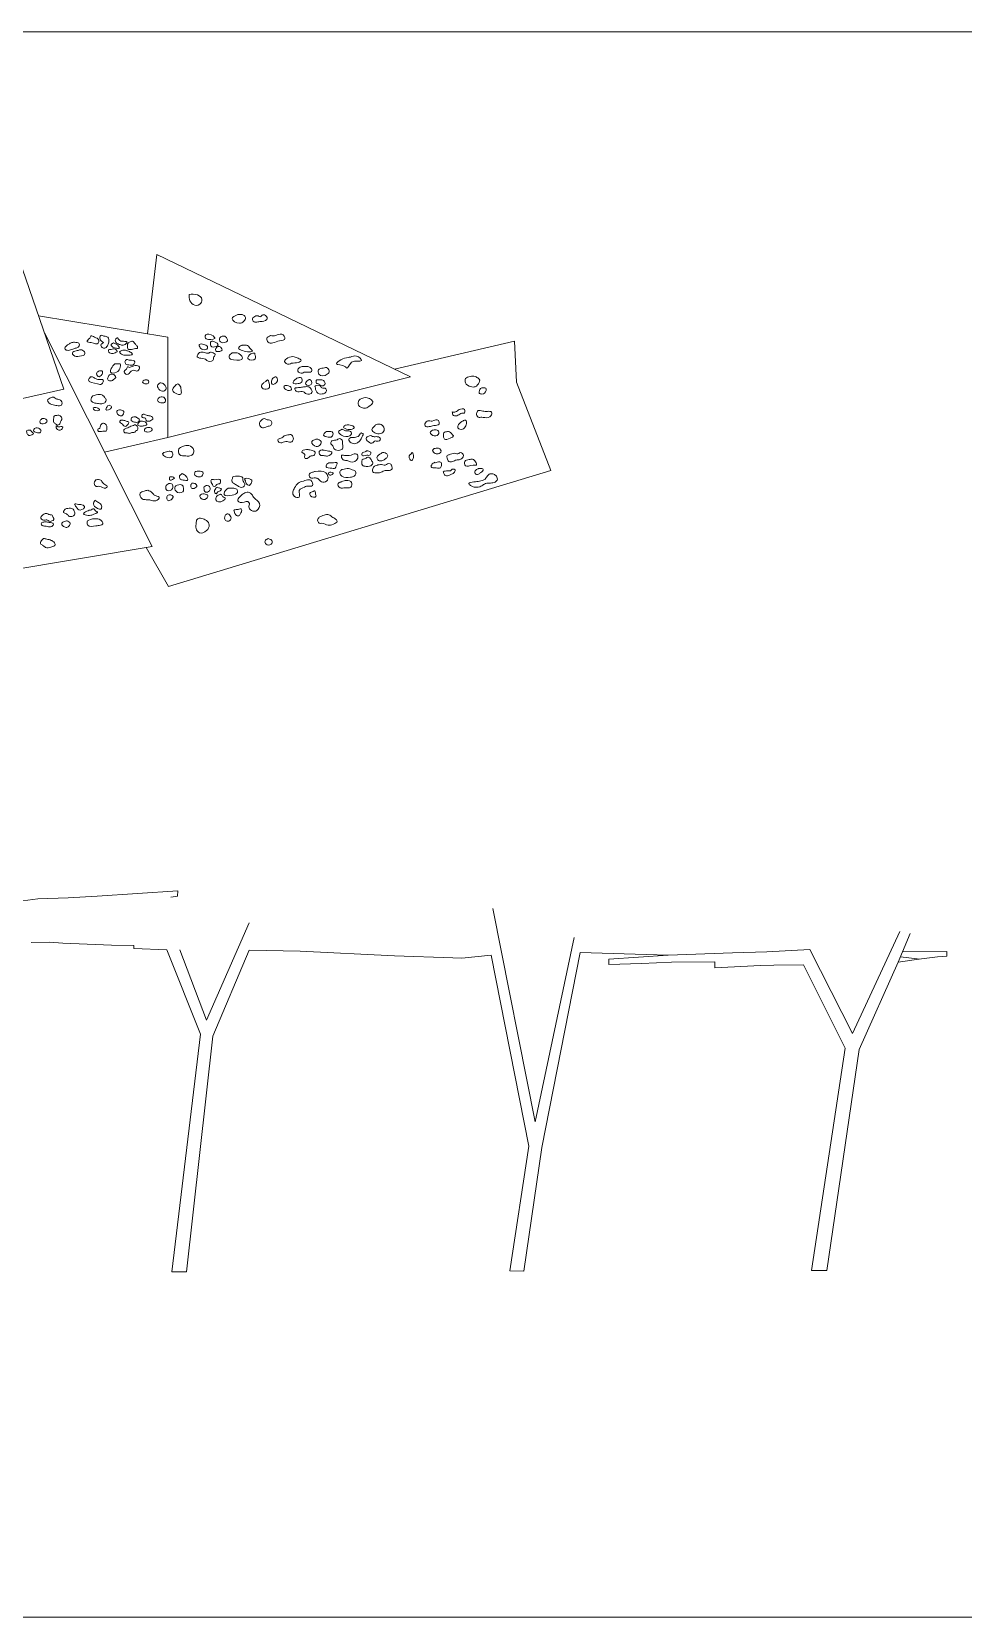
# Model space of a CAD drawing. Header units: metres. Extents: x -438 to -108, y 54494 to 54569.
# Drawn here: x -305.65 to -296.9, y 54504.91 to 54519.81 of the extents above; entities that cross this region are included whole.
import ezdxf

# ---------------------------------------------------------------- set-up
doc = ezdxf.new("R2010")
doc.units = ezdxf.units.M
doc.header["$MEASUREMENT"] = 0
doc.layers.add('text2', color=240, linetype='Continuous', lineweight=9)
picture_1 = doc.add_image_def('image3.jpeg', size_in_pixel=(1536, 1024))

msp = doc.modelspace()

# ---------------------------------------------------------------- linework, layer by layer
at = {"layer": 'text2'}
for points in [[(-307.33852, 54517.21896), (-307.27154, 54517.4435), (-305.80358, 54517.77206), (-305.34976, 54516.45089), (-306.51872, 54516.18776)], [(-304.37156, 54515.99859), (-302.09159, 54516.56924), (-304.47612, 54517.71922), (-304.56242, 54516.97184)], [(-305.58732, 54517.14248), (-304.37156, 54516.94006), (-304.37156, 54515.99859), (-304.96707, 54515.85891)], [(-305.53243, 54516.98267), (-304.52082, 54514.97192), (-305.90434, 54514.74158), (-305.94616, 54514.80817)], [(-304.57553, 54514.96281), (-304.36686, 54514.59642), (-300.77338, 54515.68796), (-301.09557, 54516.51806), (-301.11477, 54516.90248), (-302.24133, 54516.64145)], [(-308.47709, 54511.44622), (-308.03375, 54511.49631), (-307.50996, 54511.53189), (-307.1133, 54511.56912), (-306.78967, 54511.58933), (-306.56679, 54511.59914), (-306.56699, 54511.63713), (-306.2284, 54511.63874), (-305.7362, 54511.64356), (-305.59493, 54511.66172), (-305.30781, 54511.67016), (-305.03638, 54511.68824), (-304.27803, 54511.73767), (-304.28069, 54511.6874), (-304.34498, 54511.67895)], [(-301.31678, 54511.57206), (-300.91909, 54509.56564), (-300.55341, 54511.29889)], [(-304.26024, 54511.18215), (-304.00872, 54510.52238), (-303.60846, 54511.43516)], [(-298.33837, 54511.18509), (-297.93581, 54510.39473), (-297.49172, 54511.35578)], [(-305.65757, 54511.25287), (-305.48508, 54511.25469), (-305.3607, 54511.24471), (-304.90285, 54511.22659), (-304.69223, 54511.22478), (-304.69249, 54511.19486), (-304.3805, 54511.18219), (-304.06384, 54510.3897), (-304.33441, 54508.15721), (-304.19815, 54508.15721), (-303.94836, 54510.37227), (-303.60938, 54511.18085), (-303.12993, 54511.17045), (-302.24212, 54511.12593), (-301.69453, 54511.10825), (-301.60945, 54511.10576), (-301.3342, 54511.13378), (-300.97785, 54509.33642), (-301.15768, 54508.16444), (-301.02588, 54508.16284), (-300.85768, 54509.32364), (-300.49573, 54511.15845), (-299.66872, 54511.1338), (-299.06326, 54511.15404), (-298.74224, 54511.16267), (-298.33837, 54511.18509)], [(-297.46558, 54511.16534), (-297.3961, 54511.33484)], [(-299.66872, 54511.1338), (-300.2275, 54511.09431), (-300.22828, 54511.04611), (-299.92122, 54511.05276), (-299.63957, 54511.06732), (-299.23004, 54511.06943), (-299.22975, 54511.01465), (-298.80045, 54511.03548), (-298.67543, 54511.03754), (-298.39586, 54511.04031), (-298.00561, 54510.25824), (-298.32067, 54508.16759), (-298.17724, 54508.16759), (-297.87522, 54510.2447), (-297.5071, 54511.06576), (-297.31196, 54511.09414), (-297.13794, 54511.11669), (-297.05056, 54511.12179), (-297.0494, 54511.16747), (-297.46558, 54511.16534)], [(-297.46558, 54511.16534), (-297.5071, 54511.06576)], [(-297.48634, 54511.11555), (-297.30338, 54511.09525)]]:
    msp.add_lwpolyline(points, dxfattribs=at)
for points in [[(-304.17167, 54517.34277), (-304.09389, 54517.33747), (-304.05147, 54517.29566), (-304.07268, 54517.25091), (-304.13514, 54517.24679), (-304.16932, 54517.29861), (-304.17167, 54517.34277)], [(-303.71412, 54517.15332), (-303.76877, 54517.11377), (-303.69998, 54517.07139), (-303.65946, 54517.09022), (-303.64249, 54517.12695), (-303.66134, 54517.14767), (-303.71412, 54517.15332)], [(-303.56333, 54517.12978), (-303.5247, 54517.14108), (-303.50396, 54517.13166), (-303.49171, 54517.14296), (-303.46533, 54517.14955), (-303.438, 54517.11659), (-303.487, 54517.08928), (-303.52564, 54517.08457), (-303.56239, 54517.08552), (-303.57747, 54517.11188), (-303.56333, 54517.12978)], [(-305.29724, 54516.8792), (-305.32325, 54516.86249), (-305.33904, 54516.82908), (-305.31025, 54516.81702), (-305.26474, 54516.82908), (-305.23501, 54516.83836), (-305.21087, 54516.85136), (-305.20808, 54516.88384), (-305.22573, 54516.88941), (-305.2508, 54516.89405), (-305.28238, 54516.88663), (-305.29724, 54516.8792)], [(-305.10684, 54516.93211), (-305.13192, 54516.89962), (-305.09384, 54516.88941), (-305.02696, 54516.88477), (-305.02232, 54516.91354), (-305.06319, 54516.94232), (-305.09291, 54516.95345), (-305.10684, 54516.93211)], [(-304.97309, 54516.95067), (-304.9378, 54516.94046), (-304.92851, 54516.89312), (-304.93966, 54516.85971), (-304.96566, 54516.83651), (-304.98981, 54516.843), (-304.9991, 54516.87363), (-304.97867, 54516.8922), (-304.99724, 54516.90426), (-305.00932, 54516.92097), (-305.00281, 54516.95717), (-304.97309, 54516.95067)], [(-304.883, 54516.88755), (-304.90529, 54516.86714), (-304.88857, 54516.84764), (-304.85421, 54516.83651), (-304.82727, 54516.83929), (-304.83563, 54516.85693), (-304.85885, 54516.87549), (-304.883, 54516.88755)], [(-304.83871, 54516.92491), (-304.82356, 54516.90919), (-304.77577, 54516.90162), (-304.75595, 54516.89463), (-304.78334, 54516.86784), (-304.81481, 54516.86842), (-304.8457, 54516.88065), (-304.86027, 54516.89288), (-304.8661, 54516.91385), (-304.85444, 54516.93248), (-304.84512, 54516.9354), (-304.83871, 54516.92491)], [(-304.71807, 54516.89929), (-304.74605, 54516.88589), (-304.75246, 54516.85852), (-304.74896, 54516.83115), (-304.70001, 54516.82882), (-304.67786, 54516.83348), (-304.65863, 54516.83523), (-304.65863, 54516.85328), (-304.67786, 54516.87483), (-304.69185, 54516.89521), (-304.70583, 54516.90395), (-304.71807, 54516.89929)], [(-304.03773, 54516.87266), (-304.00072, 54516.85275), (-303.99977, 54516.83758), (-304.04437, 54516.8243), (-304.07284, 54516.84896), (-304.07759, 54516.87077), (-304.05861, 54516.87835), (-304.03773, 54516.87266)], [(-303.94406, 54516.95085), (-304.01662, 54516.96215), (-304.02228, 54516.94143), (-303.99023, 54516.91883), (-303.92992, 54516.93578), (-303.94406, 54516.95085), (-303.945, 54516.95462)], [(-303.93463, 54516.89811), (-303.89977, 54516.86892), (-303.91861, 54516.85385), (-303.96856, 54516.85856), (-303.96385, 54516.9), (-303.93463, 54516.89811)], [(-303.82249, 54516.93767), (-303.81212, 54516.90753), (-303.87715, 54516.89623), (-303.8828, 54516.93484), (-303.83757, 54516.94897), (-303.82249, 54516.93767)], [(-303.66794, 54516.86515), (-303.62365, 54516.86139), (-303.59066, 54516.82654), (-303.57747, 54516.81242), (-303.60668, 54516.803), (-303.66982, 54516.8143), (-303.70846, 54516.8369), (-303.67736, 54516.86327), (-303.66794, 54516.86515)], [(-303.40596, 54516.95556), (-303.44177, 54516.92731), (-303.42952, 54516.89341), (-303.32303, 54516.90659), (-303.2712, 54516.92731), (-303.30135, 54516.96874), (-303.35789, 54516.9565), (-303.40596, 54516.95556)], [(-305.20251, 54516.82073), (-305.1895, 54516.82258), (-305.15607, 54516.80216), (-305.15142, 54516.78639), (-305.20251, 54516.76133), (-305.25916, 54516.77061), (-305.26938, 54516.79381), (-305.23409, 54516.8133), (-305.21644, 54516.81609), (-305.20251, 54516.82073)], [(-304.90514, 54516.82591), (-304.86785, 54516.8294), (-304.85677, 54516.82242), (-304.84803, 54516.81019), (-304.87659, 54516.79097), (-304.91039, 54516.7898), (-304.92671, 54516.80087), (-304.92904, 54516.82125), (-304.90514, 54516.82591)], [(-304.75887, 54516.81252), (-304.72507, 54516.80145), (-304.70583, 54516.7799), (-304.73497, 54516.77233), (-304.75595, 54516.77175), (-304.79616, 54516.77641), (-304.8253, 54516.80262), (-304.80549, 54516.81543), (-304.78393, 54516.82009), (-304.75887, 54516.81252)], [(-304.76039, 54516.73174), (-304.72724, 54516.72492), (-304.6824, 54516.71031), (-304.69409, 54516.68401), (-304.73894, 54516.68011), (-304.76039, 54516.68401), (-304.77598, 54516.70836), (-304.76039, 54516.73174)], [(-304.02729, 54516.79585), (-304.07474, 54516.7968), (-304.09561, 54516.75697), (-304.04532, 54516.74085), (-304.0197, 54516.73327), (-303.99313, 54516.7143), (-303.94284, 54516.73422), (-303.94379, 54516.74844), (-303.92671, 54516.77404), (-303.95707, 54516.79775), (-303.97036, 54516.7987), (-303.98839, 54516.79206), (-304.00926, 54516.79206), (-304.02729, 54516.79585)], [(-303.8706, 54516.84131), (-303.86301, 54516.81995), (-303.8828, 54516.80677), (-303.9205, 54516.81336), (-303.9205, 54516.83596), (-303.87526, 54516.8482), (-303.8706, 54516.84131)], [(-303.71977, 54516.79358), (-303.6915, 54516.77663), (-303.67077, 54516.74556), (-303.75464, 54516.72672), (-303.79705, 54516.75215), (-303.77537, 54516.78887), (-303.73956, 54516.79452), (-303.71977, 54516.79358)], [(-303.5558, 54516.79076), (-303.59349, 54516.78417), (-303.61894, 54516.73896), (-303.55108, 54516.73802), (-303.55108, 54516.7691), (-303.5558, 54516.79076)], [(-303.14721, 54516.74435), (-303.11874, 54516.7216), (-303.14626, 54516.70263), (-303.20889, 54516.69505), (-303.23261, 54516.68746), (-303.27531, 54516.71117), (-303.244, 54516.74625), (-303.18422, 54516.75668), (-303.16429, 54516.75004), (-303.14721, 54516.74435)], [(-302.67749, 54516.75099), (-302.74771, 54516.72823), (-302.78851, 54516.69125), (-302.70311, 54516.6628), (-302.69172, 54516.65048), (-302.65282, 54516.69789), (-302.63764, 54516.71022), (-302.59209, 54516.71496), (-302.55318, 54516.7216), (-302.59873, 54516.76237), (-302.65567, 54516.75384), (-302.67749, 54516.75099)], [(-305.10062, 54516.56808), (-305.11816, 54516.53885), (-305.03432, 54516.50183), (-304.9924, 54516.50183), (-304.97876, 54516.53788), (-305.03042, 54516.54275), (-305.06065, 54516.55639), (-305.08892, 54516.56808), (-305.10062, 54516.56808)], [(-305.01385, 54516.62361), (-304.99143, 54516.62361), (-304.99045, 54516.59243), (-305.0275, 54516.571), (-305.04115, 54516.6051), (-305.01385, 54516.62361)], [(-304.93099, 54516.57295), (-304.93781, 54516.54372), (-304.91344, 54516.52911), (-304.8725, 54516.55054), (-304.86177, 54516.56321), (-304.89394, 54516.59341), (-304.91929, 54516.58756), (-304.93099, 54516.57295)], [(-304.86957, 54516.6918), (-304.90467, 54516.64601), (-304.91052, 54516.61192), (-304.85397, 54516.61192), (-304.82375, 54516.64601), (-304.8218, 54516.68888), (-304.84715, 54516.69083), (-304.86957, 54516.6918)], [(-304.76234, 54516.64017), (-304.78378, 54516.61192), (-304.75844, 54516.59146), (-304.71652, 54516.62068), (-304.69409, 54516.63043), (-304.6551, 54516.62361), (-304.6395, 54516.65965), (-304.68045, 54516.67329), (-304.71749, 54516.6616), (-304.73309, 54516.65673), (-304.74576, 54516.66257), (-304.76234, 54516.64017)], [(-303.38634, 54516.5547), (-303.35692, 54516.56703), (-303.34174, 54516.5291), (-303.39298, 54516.50065), (-303.39393, 54516.53764), (-303.38634, 54516.5547)], [(-303.05611, 54516.66375), (-303.02764, 54516.65048), (-303.021, 54516.61918), (-303.09027, 54516.61065), (-303.10735, 54516.60212), (-303.15005, 54516.62203), (-303.12823, 54516.65996), (-303.08932, 54516.66565), (-303.07794, 54516.6666), (-303.05611, 54516.66375)], [(-302.92421, 54516.64953), (-302.95553, 54516.63436), (-302.95173, 54516.59263), (-302.87392, 54516.59169), (-302.85684, 54516.62582), (-302.87961, 54516.65427), (-302.89954, 54516.65237), (-302.92421, 54516.64953)], [(-301.44557, 54516.51635), (-301.48249, 54516.47511), (-301.52593, 54516.4762), (-301.5748, 54516.51201), (-301.57371, 54516.55216), (-301.53136, 54516.57169), (-301.48358, 54516.57061), (-301.45209, 54516.55107), (-301.44123, 54516.53805), (-301.44557, 54516.51635)], [(-304.58538, 54516.54091), (-304.55514, 54516.53147), (-304.55325, 54516.51164), (-304.58727, 54516.50314), (-304.60995, 54516.51919), (-304.58538, 54516.54091)], [(-304.44552, 54516.51164), (-304.41528, 54516.50408), (-304.39449, 54516.48047), (-304.39071, 54516.44931), (-304.42378, 54516.43231), (-304.46442, 54516.46442), (-304.46914, 54516.48425), (-304.44552, 54516.51164)], [(-304.30904, 54516.47857), (-304.32849, 54516.44736), (-304.30138, 54516.41497), (-304.25012, 54516.40673), (-304.24717, 54516.44618), (-304.26249, 54516.48976), (-304.27781, 54516.50095), (-304.30904, 54516.47857)], [(-303.45086, 54516.52531), (-303.47459, 54516.50919), (-303.49167, 54516.4741), (-303.47553, 54516.45608), (-303.42334, 54516.46083), (-303.41955, 54516.50729), (-303.43663, 54516.53953), (-303.45086, 54516.52531)], [(-303.25918, 54516.48738), (-303.22217, 54516.476), (-303.20889, 54516.44945), (-303.26203, 54516.4485), (-303.27911, 54516.48169), (-303.25918, 54516.48738)], [(-303.13677, 54516.56229), (-303.16619, 54516.54996), (-303.19465, 54516.51014), (-303.14816, 54516.50445), (-303.114, 54516.52151), (-303.11684, 54516.55755), (-303.13677, 54516.56229)], [(-303.15517, 54516.46589), (-303.11611, 54516.46976), (-303.07744, 54516.47517), (-303.03761, 54516.46821), (-303.03026, 54516.46048), (-303.01788, 54516.41952), (-303.06932, 54516.40715), (-303.09716, 54516.42841), (-303.15131, 54516.42841), (-303.17644, 54516.44657), (-303.17954, 54516.45932), (-303.15517, 54516.46589)], [(-303.04472, 54516.54332), (-303.06275, 54516.531), (-303.07604, 54516.49781), (-303.0248, 54516.49496), (-303.02195, 54516.52341), (-303.03334, 54516.53953), (-303.04472, 54516.54332)], [(-302.97355, 54516.48738), (-302.94025, 54516.48277), (-302.93085, 54516.46936), (-302.91472, 54516.46177), (-302.8929, 54516.46083), (-302.88246, 54516.43522), (-302.92231, 54516.40678), (-302.97261, 54516.42384), (-302.98304, 54516.4485), (-302.98589, 54516.46462), (-302.99064, 54516.47695), (-302.97355, 54516.48738)], [(-302.93939, 54516.53953), (-302.90903, 54516.53479), (-302.89764, 54516.49496), (-302.93275, 54516.48643), (-302.95647, 54516.5035), (-302.97355, 54516.50634), (-302.97166, 54516.53858), (-302.96407, 54516.53953), (-302.93939, 54516.53953)], [(-301.43471, 54516.45992), (-301.4434, 54516.4393), (-301.44666, 54516.41543), (-301.4206, 54516.40675), (-301.38042, 54516.43822), (-301.38476, 54516.46101), (-301.40431, 54516.46535), (-301.43471, 54516.45992)], [(-305.4701, 54516.37367), (-305.50228, 54516.34846), (-305.49097, 54516.32499), (-305.43705, 54516.3024), (-305.39182, 54516.29631), (-305.37269, 54516.30153), (-305.37443, 54516.34325), (-305.40487, 54516.35715), (-305.42313, 54516.36237), (-305.4414, 54516.3754), (-305.44835, 54516.37801), (-305.4701, 54516.37367)], [(-305.08952, 54516.37266), (-305.09606, 54516.35023), (-305.07362, 54516.32687), (-305.04462, 54516.31939), (-305.00067, 54516.31472), (-304.96606, 54516.325), (-304.95297, 54516.35304), (-304.96887, 54516.37827), (-304.99319, 54516.39976), (-305.01563, 54516.40163), (-305.04649, 54516.39883), (-305.06613, 54516.39135), (-305.08484, 54516.38294), (-305.08952, 54516.37266)], [(-305.07524, 54516.27654), (-305.03803, 54516.2765), (-305.01441, 54516.25572), (-305.06177, 54516.25576), (-305.07524, 54516.27654)], [(-304.93503, 54516.29727), (-304.95109, 54516.27272), (-304.95393, 54516.26044), (-304.9029, 54516.27933), (-304.91613, 54516.30011), (-304.93503, 54516.29727)], [(-304.43607, 54516.37943), (-304.45686, 54516.36999), (-304.46725, 54516.34166), (-304.44646, 54516.32655), (-304.42851, 54516.32277), (-304.39827, 54516.33316), (-304.40677, 54516.37282), (-304.41528, 54516.37754), (-304.43607, 54516.37943)], [(-302.51135, 54516.3738), (-302.57744, 54516.34445), (-302.58059, 54516.30252), (-302.5145, 54516.27421), (-302.47149, 54516.29832), (-302.44422, 54516.32768), (-302.46625, 54516.35808), (-302.51135, 54516.3738)], [(-301.69872, 54516.23822), (-301.68786, 54516.20567), (-301.64551, 54516.20675), (-301.60967, 54516.2252), (-301.58253, 54516.23063), (-301.5847, 54516.25993), (-301.63357, 54516.25993), (-301.66723, 54516.23822), (-301.69872, 54516.23822)], [(-305.55361, 54516.17517), (-305.57182, 54516.15755), (-305.57295, 54516.13652), (-305.53314, 54516.13026), (-305.50754, 54516.15073), (-305.51778, 54516.17005), (-305.55361, 54516.17517)], [(-305.41571, 54516.20551), (-305.39756, 54516.20771), (-305.37291, 54516.18889), (-305.36777, 54516.17623), (-305.3753, 54516.15776), (-305.38557, 54516.13407), (-305.39311, 54516.12106), (-305.40783, 54516.11525), (-305.42769, 54516.12551), (-305.44618, 54516.1457), (-305.44447, 54516.18163), (-305.4383, 54516.2025), (-305.4229, 54516.20421), (-305.41571, 54516.20551)], [(-305.0049, 54516.1063), (-304.99532, 54516.12449), (-304.98478, 54516.13215), (-304.96753, 54516.12832), (-304.9455, 54516.10343), (-304.9455, 54516.0814), (-304.94741, 54516.06321), (-304.98191, 54516.05651), (-305.00874, 54516.05364), (-305.02311, 54516.05555), (-305.03173, 54516.07087), (-305.0164, 54516.08332), (-305.01257, 54516.08428), (-305.01065, 54516.08715), (-305.0049, 54516.1063)], [(-304.81596, 54516.25855), (-304.78666, 54516.24156), (-304.80462, 54516.20284), (-304.83675, 54516.21039), (-304.85092, 54516.24439), (-304.81596, 54516.25855)], [(-304.80081, 54516.16087), (-304.78548, 54516.15896), (-304.75578, 54516.14938), (-304.74141, 54516.14364), (-304.75003, 54516.11587), (-304.77973, 54516.10343), (-304.80752, 54516.12928), (-304.82381, 54516.14077), (-304.81423, 54516.15992), (-304.80081, 54516.16087)], [(-304.66571, 54516.18673), (-304.682, 54516.19343), (-304.71745, 54516.17332), (-304.71554, 54516.15896), (-304.6753, 54516.14077), (-304.65709, 54516.14077), (-304.6408, 54516.16949), (-304.65134, 54516.17715), (-304.66571, 54516.18673)], [(-304.61014, 54516.15034), (-304.62824, 54516.15142), (-304.65517, 54516.11587), (-304.62068, 54516.10534), (-304.58619, 54516.11109), (-304.56894, 54516.12066), (-304.58619, 54516.14555), (-304.61014, 54516.15034)], [(-304.5814, 54516.21066), (-304.55073, 54516.20205), (-304.52582, 54516.1963), (-304.51337, 54516.18002), (-304.54307, 54516.15226), (-304.57469, 54516.158), (-304.58331, 54516.17907), (-304.60056, 54516.18385), (-304.61589, 54516.19247), (-304.61302, 54516.21066), (-304.60918, 54516.21449), (-304.5814, 54516.21066)], [(-303.48501, 54516.16845), (-303.51116, 54516.12273), (-303.48305, 54516.08746), (-303.46083, 54516.09072), (-303.4288, 54516.10313), (-303.40984, 54516.10836), (-303.39481, 54516.13057), (-303.40527, 54516.158), (-303.42488, 54516.16323), (-303.44972, 54516.16911), (-303.46802, 54516.17629), (-303.48501, 54516.16845)], [(-302.4138, 54516.12117), (-302.36659, 54516.12012), (-302.33932, 54516.06246), (-302.37079, 54516.03521), (-302.42743, 54516.04255), (-302.45471, 54516.07085), (-302.43687, 54516.09915), (-302.4138, 54516.12117)], [(-301.88876, 54516.15033), (-301.82794, 54516.15684), (-301.82251, 54516.12428), (-301.87247, 54516.11017), (-301.91482, 54516.10041), (-301.955, 54516.108), (-301.94414, 54516.14598), (-301.9083, 54516.15467), (-301.88876, 54516.15033)], [(-301.59556, 54516.15467), (-301.64117, 54516.11886), (-301.64551, 54516.08847), (-301.60207, 54516.07545), (-301.57167, 54516.10692), (-301.56515, 54516.13513), (-301.5847, 54516.16226), (-301.59556, 54516.15467), (-301.59121, 54516.15575)], [(-301.47176, 54516.22195), (-301.45547, 54516.25016), (-301.41204, 54516.24582), (-301.36752, 54516.24365), (-301.33059, 54516.23714), (-301.33494, 54516.20133), (-301.39249, 54516.18505), (-301.42181, 54516.18831), (-301.45439, 54516.18939), (-301.46742, 54516.2035), (-301.47176, 54516.22195)], [(-305.6725, 54516.06603), (-305.69753, 54516.06432), (-305.69867, 54516.04727), (-305.68615, 54516.02169), (-305.65145, 54516.02169), (-305.6361, 54516.0359), (-305.65601, 54516.05864), (-305.66226, 54516.06773), (-305.6725, 54516.06603)], [(-305.57694, 54516.08308), (-305.59173, 54516.08649), (-305.62586, 54516.08251), (-305.63553, 54516.06262), (-305.60652, 54516.04557), (-305.57523, 54516.04329), (-305.56499, 54516.06603), (-305.57523, 54516.07683), (-305.57694, 54516.08308)], [(-305.42278, 54516.10127), (-305.41709, 54516.08024), (-305.37102, 54516.07399), (-305.36191, 54516.099), (-305.37784, 54516.10184), (-305.39604, 54516.09729), (-305.41311, 54516.10355), (-305.4205, 54516.10753), (-305.42278, 54516.10127)], [(-304.69482, 54516.11146), (-304.7198, 54516.10351), (-304.75992, 54516.0846), (-304.78529, 54516.07136), (-304.7868, 54516.05661), (-304.77734, 54516.04186), (-304.755, 54516.0411), (-304.72813, 54516.03732), (-304.71866, 54516.04224), (-304.68346, 54516.04753), (-304.67551, 54516.05699), (-304.65848, 54516.06796), (-304.65507, 54516.09065), (-304.66226, 54516.10465), (-304.67248, 54516.11448), (-304.67778, 54516.11827), (-304.69482, 54516.11146)], [(-304.57482, 54516.08838), (-304.5858, 54516.08271), (-304.59186, 54516.06191), (-304.56006, 54516.04942), (-304.53356, 54516.05623), (-304.52069, 54516.06947), (-304.53281, 54516.09028), (-304.55173, 54516.09217), (-304.57482, 54516.08838)], [(-303.23264, 54516.02402), (-303.27904, 54516.0123), (-303.30898, 54515.99152), (-303.33892, 54515.97698), (-303.3227, 54515.94955), (-303.27696, 54515.95786), (-303.252, 54515.95994), (-303.20668, 54515.95827), (-303.19212, 54515.9857), (-303.19836, 54516.00606), (-303.20543, 54516.02061), (-303.23264, 54516.02402)], [(-302.99334, 54515.97573), (-303.01996, 54515.95911), (-302.97712, 54515.91339), (-302.9397, 54515.93043), (-302.93055, 54515.94872), (-302.96091, 54515.98238), (-302.98003, 54515.98196), (-302.99334, 54515.97573)], [(-302.86925, 54516.05582), (-302.82093, 54516.04221), (-302.83043, 54516.00589), (-302.86388, 54516.00259), (-302.90766, 54516.02033), (-302.89073, 54516.04757), (-302.86925, 54516.05582)], [(-302.78153, 54515.9767), (-302.80442, 54515.97177), (-302.82955, 54515.96683), (-302.84166, 54515.94531), (-302.82282, 54515.9193), (-302.80621, 54515.88836), (-302.75416, 54515.87895), (-302.73038, 54515.8924), (-302.72858, 54515.92334), (-302.73128, 54515.95293), (-302.73487, 54515.97401), (-302.76583, 54515.98656), (-302.78153, 54515.9767)], [(-302.74123, 54516.07275), (-302.76724, 54516.05046), (-302.7404, 54516.01992), (-302.66234, 54516.01497), (-302.64706, 54516.03271), (-302.66193, 54516.05789), (-302.69621, 54516.06036), (-302.72058, 54516.07109), (-302.73379, 54516.07522), (-302.74123, 54516.07275)], [(-302.70447, 54516.11402), (-302.72099, 54516.09544), (-302.67845, 54516.07398), (-302.63922, 54516.07605), (-302.62022, 54516.08925), (-302.64293, 54516.1103), (-302.67184, 54516.11608), (-302.70447, 54516.11402)], [(-302.5644, 54516.0322), (-302.57597, 54516.01487), (-302.61892, 54515.99878), (-302.66228, 54515.993), (-302.67054, 54515.9802), (-302.6503, 54515.94884), (-302.60818, 54515.941), (-302.57555, 54515.95833), (-302.55986, 54515.9769), (-302.54582, 54516.00703), (-302.53756, 54516.02395), (-302.53508, 54516.03386), (-302.54747, 54516.03881), (-302.55532, 54516.04046), (-302.5644, 54516.0322)], [(-302.48428, 54516.01198), (-302.50658, 54515.99259), (-302.48965, 54515.95957), (-302.44422, 54515.94801), (-302.42853, 54515.9637), (-302.39508, 54515.96287), (-302.37608, 54515.97484), (-302.37608, 54515.99176), (-302.4149, 54516.00579), (-302.44711, 54516.00786), (-302.47148, 54516.01528), (-302.48428, 54516.01198)], [(-301.8855, 54516.06568), (-301.90613, 54516.04398), (-301.86812, 54516.0136), (-301.82577, 54516.0353), (-301.83337, 54516.06243), (-301.87029, 54516.07002), (-301.8855, 54516.06568)], [(-301.75302, 54516.05158), (-301.73347, 54516.05483), (-301.69655, 54516.02445), (-301.68786, 54516.01251), (-301.71935, 54515.99189), (-301.77039, 54515.98213), (-301.78125, 54516.01143), (-301.77148, 54516.04724), (-301.75302, 54516.05158)], [(-304.38537, 54515.86422), (-304.42124, 54515.84437), (-304.3931, 54515.8168), (-304.33019, 54515.82066), (-304.3324, 54515.86146), (-304.36109, 54515.86863), (-304.38537, 54515.86422)], [(-304.23611, 54515.91235), (-304.26834, 54515.88994), (-304.26274, 54515.83672), (-304.20247, 54515.82411), (-304.15342, 54515.82832), (-304.13099, 54515.85353), (-304.1352, 54515.89414), (-304.19266, 54515.92356), (-304.23611, 54515.91235)], [(-303.10105, 54515.88042), (-303.1118, 54515.8596), (-303.08492, 54515.83879), (-303.08761, 54515.8126), (-303.08089, 54515.80185), (-303.04258, 54515.81461), (-303.02578, 54515.82603), (-303.00092, 54515.82939), (-302.98815, 54515.85893), (-303.01234, 54515.87505), (-303.03788, 54515.88244), (-303.07013, 54515.88378), (-303.10105, 54515.88042)], [(-302.91516, 54515.88015), (-302.86068, 54515.86976), (-302.8295, 54515.8602), (-302.87108, 54515.82197), (-302.90809, 54515.82862), (-302.93346, 54515.82945), (-302.95134, 54515.85563), (-302.94302, 54515.87392), (-302.92306, 54515.88223), (-302.91516, 54515.88015)], [(-302.71323, 54515.82884), (-302.65026, 54515.83325), (-302.59612, 54515.84209), (-302.58728, 54515.80234), (-302.65689, 54515.76811), (-302.68782, 54515.78026), (-302.71765, 54515.78578), (-302.73865, 54515.80896), (-302.73975, 54515.82994), (-302.71323, 54515.82884)], [(-302.49329, 54515.87183), (-302.46506, 54515.85861), (-302.46991, 54515.83569), (-302.50299, 54515.8304), (-302.53166, 54515.82644), (-302.54709, 54515.82952), (-302.54136, 54515.85597), (-302.51843, 54515.86346), (-302.50475, 54515.87139), (-302.49329, 54515.87183)], [(-302.34069, 54515.85597), (-302.3204, 54515.84891), (-302.30541, 54515.826), (-302.31952, 54515.80264), (-302.34466, 54515.78589), (-302.37994, 54515.77796), (-302.40288, 54515.79338), (-302.40684, 54515.80793), (-302.38964, 54515.83349), (-302.36759, 54515.84715), (-302.35436, 54515.85729), (-302.34069, 54515.85597)], [(-302.08402, 54515.84493), (-302.10515, 54515.8187), (-302.08274, 54515.78095), (-302.06545, 54515.80079), (-302.06737, 54515.84045), (-302.07442, 54515.85645), (-302.08402, 54515.84493)], [(-301.86803, 54515.893), (-301.82962, 54515.89747), (-301.80785, 54515.8834), (-301.80593, 54515.86101), (-301.84178, 54515.84437), (-301.87572, 54515.86101), (-301.88468, 54515.877), (-301.86803, 54515.893)], [(-301.7282, 54515.8364), (-301.67989, 54515.84921), (-301.6551, 54515.84494), (-301.63757, 54515.84836), (-301.63158, 54515.85477), (-301.59567, 54515.83896), (-301.59695, 54515.81632), (-301.62688, 54515.79111), (-301.66108, 54515.78641), (-301.69528, 54515.77189), (-301.73077, 54515.77146), (-301.74787, 54515.80478), (-301.75, 54515.82315), (-301.7282, 54515.8364)], [(-304.11444, 54515.67784), (-304.12106, 54515.65082), (-304.09016, 54515.62822), (-304.04547, 54515.64421), (-304.04436, 54515.67233), (-304.06699, 54515.68115), (-304.10727, 54515.67895), (-304.11444, 54515.67784)], [(-302.98691, 54515.67949), (-302.88759, 54515.66652), (-302.86812, 54515.63213), (-302.87785, 54515.58932), (-302.92914, 54515.58154), (-302.9564, 54515.60683), (-302.98497, 54515.61786), (-303.03106, 54515.61981), (-303.04404, 54515.64122), (-303.02781, 54515.66716), (-302.9999, 54515.67495), (-302.98691, 54515.67949)], [(-302.87656, 54515.74695), (-302.88435, 54515.72166), (-302.82982, 54515.70868), (-302.80645, 54515.70609), (-302.78437, 54515.74306), (-302.78113, 54515.75604), (-302.83176, 54515.75993), (-302.85838, 54515.75993), (-302.87656, 54515.74695)], [(-302.73021, 54515.69821), (-302.67451, 54515.70525), (-302.62713, 54515.68989), (-302.60728, 54515.6803), (-302.62137, 54515.63487), (-302.6553, 54515.62463), (-302.73533, 54515.63295), (-302.75198, 54515.65406), (-302.75646, 54515.67518), (-302.73661, 54515.69565), (-302.73021, 54515.69821)], [(-302.4933, 54515.81298), (-302.5246, 54515.79691), (-302.54533, 54515.78677), (-302.5493, 54515.75989), (-302.54356, 54515.73785), (-302.50828, 54515.72639), (-302.45404, 54515.74006), (-302.4461, 54515.75636), (-302.45756, 54515.78281), (-302.46683, 54515.79867), (-302.47873, 54515.81013), (-302.4933, 54515.81298)], [(-302.3971, 54515.74128), (-302.35228, 54515.74128), (-302.32859, 54515.73873), (-302.30682, 54515.75152), (-302.28249, 54515.75152), (-302.26841, 54515.72977), (-302.26393, 54515.7029), (-302.30042, 54515.68818), (-302.32923, 54515.68754), (-302.36701, 54515.67091), (-302.40158, 54515.66515), (-302.4464, 54515.67603), (-302.44192, 54515.71313), (-302.42463, 54515.73105), (-302.4035, 54515.73745), (-302.3971, 54515.74128)], [(-301.86675, 54515.76184), (-301.8866, 54515.74904), (-301.89813, 54515.72089), (-301.84883, 54515.71129), (-301.80977, 54515.71321), (-301.79889, 54515.742), (-301.80273, 54515.76184), (-301.84178, 54515.76696), (-301.86675, 54515.76184), (-301.86419, 54515.76568)], [(-301.76662, 54515.68028), (-301.7384, 54515.68552), (-301.71663, 54515.68592), (-301.69164, 54515.70163), (-301.67269, 54515.69317), (-301.68479, 54515.66538), (-301.7118, 54515.64927), (-301.73598, 54515.6404), (-301.76783, 54515.64242), (-301.78073, 54515.6678), (-301.78315, 54515.67706), (-301.76662, 54515.68028)], [(-301.56617, 54515.78556), (-301.57942, 54515.77359), (-301.57515, 54515.73301), (-301.50375, 54515.73814), (-301.47083, 54515.74113), (-301.47939, 54515.76847), (-301.50931, 54515.7941), (-301.53881, 54515.79026), (-301.56617, 54515.78556)], [(-301.4485, 54515.70717), (-301.40789, 54515.69777), (-301.43055, 54515.66787), (-301.44038, 54515.66103), (-301.46261, 54515.6495), (-301.48655, 54515.66573), (-301.48399, 54515.68581), (-301.4562, 54515.70333), (-301.4485, 54515.70717)], [(-305.03369, 54515.6026), (-304.99635, 54515.59276), (-304.98702, 54515.57618), (-304.95591, 54515.55131), (-304.94243, 54515.53784), (-304.94813, 54515.52695), (-304.99946, 54515.53369), (-305.02487, 54515.53939), (-305.04094, 54515.5368), (-305.0622, 54515.55493), (-305.06272, 54515.58188), (-305.04872, 54515.59846), (-305.03369, 54515.6026)], [(-304.36365, 54515.56501), (-304.39168, 54515.537), (-304.37767, 54515.50058), (-304.33001, 54515.51739), (-304.32861, 54515.5524), (-304.33842, 54515.56361), (-304.36365, 54515.56501)], [(-304.34066, 54515.62969), (-304.31804, 54515.62473), (-304.31197, 54515.62197), (-304.34232, 54515.59826), (-304.35556, 54515.59881), (-304.35832, 54515.61315), (-304.35446, 54515.62693), (-304.34066, 54515.62969)], [(-304.25402, 54515.55462), (-304.30368, 54515.53587), (-304.29486, 54515.49231), (-304.2325, 54515.4879), (-304.22699, 54515.53366), (-304.24299, 54515.55351), (-304.25402, 54515.55462)], [(-304.24411, 54515.65468), (-304.26122, 54515.63814), (-304.25736, 54515.60781), (-304.22701, 54515.59844), (-304.18617, 54515.59844), (-304.20052, 54515.63263), (-304.23032, 54515.65579), (-304.23804, 54515.65799), (-304.24411, 54515.65468), (-304.24246, 54515.65634)], [(-304.14534, 54515.56867), (-304.11499, 54515.56425), (-304.09954, 54515.54606), (-304.12437, 54515.51904), (-304.15031, 54515.5229), (-304.15748, 54515.54551), (-304.14534, 54515.56867)], [(-304.03206, 54515.5118), (-304.02481, 54515.48895), (-303.9908, 54515.48951), (-303.97631, 54515.53074), (-304.01199, 54515.54578), (-304.03039, 54515.53353), (-304.03206, 54515.5118)], [(-303.93607, 54515.59993), (-303.87697, 54515.59548), (-303.88757, 54515.5626), (-303.90652, 54515.56038), (-303.916, 54515.55258), (-303.92492, 54515.54032), (-303.94499, 54515.54032), (-303.9528, 54515.55592), (-303.96451, 54515.5743), (-303.96172, 54515.6016), (-303.93607, 54515.59993)], [(-303.88924, 54515.52472), (-303.86917, 54515.51246), (-303.88088, 54515.49742), (-303.90652, 54515.48293), (-303.91767, 54515.46789), (-303.93217, 54515.47903), (-303.92158, 54515.5197), (-303.90987, 54515.52973), (-303.88924, 54515.52472), (-303.8898, 54515.52583)], [(-303.75148, 54515.52059), (-303.81925, 54515.51168), (-303.84332, 54515.46089), (-303.76842, 54515.45733), (-303.71849, 54515.4805), (-303.71938, 54515.50544), (-303.75148, 54515.52059)], [(-303.76547, 54515.61219), (-303.76993, 54515.58768), (-303.75487, 54515.56762), (-303.72086, 54515.54756), (-303.69187, 54515.53085), (-303.6534, 54515.54143), (-303.65061, 54515.56706), (-303.66344, 54515.586), (-303.66734, 54515.60662), (-303.66901, 54515.61999), (-303.68685, 54515.63225), (-303.73759, 54515.63336), (-303.76045, 54515.62668), (-303.76547, 54515.61219)], [(-303.63166, 54515.61498), (-303.60489, 54515.6094), (-303.58371, 54515.59659), (-303.58984, 54515.5665), (-303.60601, 54515.54812), (-303.63612, 54515.5665), (-303.64392, 54515.59213), (-303.65061, 54515.60606), (-303.63166, 54515.61498)], [(-303.09857, 54515.58867), (-303.14791, 54515.56726), (-303.18036, 54515.52575), (-303.19659, 54515.48812), (-303.18491, 54515.44531), (-303.13817, 54515.43752), (-303.13752, 54515.4998), (-303.08688, 54515.53158), (-303.06806, 54515.53937), (-303.01288, 54515.54586), (-303.02716, 54515.59646), (-303.07195, 54515.59646), (-303.09857, 54515.58867)], [(-302.83955, 54515.67171), (-302.81748, 54515.66522), (-302.83371, 54515.64705), (-302.85903, 54515.64965), (-302.85903, 54515.66846), (-302.83955, 54515.67171)], [(-302.737, 54515.58323), (-302.69336, 54515.59483), (-302.64492, 54515.57563), (-302.65173, 54515.53203), (-302.71858, 54515.52522), (-302.7418, 54515.52202), (-302.77543, 54515.55363), (-302.76182, 54515.57363), (-302.74701, 54515.57963), (-302.737, 54515.58323)], [(-301.34419, 54515.65676), (-301.36856, 54515.63625), (-301.39036, 54515.60763), (-301.41687, 54515.5931), (-301.46646, 54515.58328), (-301.52759, 54515.57473), (-301.54384, 54515.56662), (-301.52759, 54515.54739), (-301.47971, 54515.5303), (-301.42884, 54515.5397), (-301.39635, 54515.55978), (-301.3506, 54515.57003), (-301.30486, 54515.57431), (-301.27707, 54515.59737), (-301.28348, 54515.63497), (-301.30828, 54515.65206), (-301.32623, 54515.65719), (-301.34419, 54515.65676)], [(-305.21129, 54515.36857), (-305.16968, 54515.36108), (-305.15471, 54515.34944), (-305.19714, 54515.31618), (-305.23376, 54515.34529), (-305.24873, 54515.37189), (-305.21129, 54515.36857)], [(-305.05735, 54515.40931), (-305.07233, 54515.37356), (-305.03239, 54515.33115), (-305.00077, 54515.32533), (-304.99578, 54515.35609), (-305.02324, 54515.38686), (-305.03988, 54515.39601), (-305.05735, 54515.40931)], [(-304.55987, 54515.50198), (-304.52203, 54515.47957), (-304.4996, 54515.45716), (-304.47578, 54515.44736), (-304.45335, 54515.43755), (-304.48559, 54515.40394), (-304.54165, 54515.41094), (-304.5865, 54515.41374), (-304.61733, 54515.42355), (-304.63135, 54515.47397), (-304.59631, 54515.49498), (-304.55987, 54515.50198)], [(-304.34543, 54515.45856), (-304.32301, 54515.44316), (-304.34263, 54515.41234), (-304.36926, 54515.40534), (-304.38187, 54515.43055), (-304.37066, 54515.45716), (-304.34543, 54515.45856)], [(-304.01143, 54515.4611), (-304.0315, 54515.46722), (-304.07053, 54515.44995), (-304.06161, 54515.42655), (-304.01032, 54515.42321), (-303.99917, 54515.45775), (-304.01143, 54515.4611)], [(-303.88077, 54515.46267), (-303.91465, 54515.44218), (-303.92, 54515.41189), (-303.85491, 54515.40119), (-303.83351, 54515.42971), (-303.85224, 54515.4404), (-303.86918, 54515.46089), (-303.87259, 54515.46355), (-303.88077, 54515.46267)], [(-303.68015, 54515.45466), (-303.69798, 54515.43862), (-303.71314, 54515.40298), (-303.65518, 54515.38961), (-303.61951, 54515.39496), (-303.60614, 54515.37803), (-303.6106, 54515.34595), (-303.58563, 54515.31209), (-303.53481, 54515.31209), (-303.51073, 54515.37624), (-303.56067, 54515.4306), (-303.58385, 54515.46357), (-303.60703, 54515.48228), (-303.64805, 54515.47782), (-303.68015, 54515.45466)], [(-303.00496, 54515.49031), (-303.03745, 54515.47486), (-303.03111, 54515.44873), (-302.9804, 54515.44319), (-302.98555, 54515.47486), (-302.98991, 54515.49743), (-303.00496, 54515.49031)], [(-305.49137, 54515.27543), (-305.52419, 54515.28389), (-305.55331, 54515.26326), (-305.56707, 54515.24633), (-305.54113, 54515.22041), (-305.50884, 54515.22253), (-305.48661, 54515.21089), (-305.46173, 54515.21354), (-305.44479, 54515.22676), (-305.44903, 54515.24475), (-305.46596, 54515.27014), (-305.47973, 54515.27173), (-305.49137, 54515.27543)], [(-305.32515, 54515.32939), (-305.3368, 54515.32357), (-305.34845, 54515.31246), (-305.35162, 54515.29394), (-305.32357, 54515.28019), (-305.30239, 54515.25956), (-305.28757, 54515.25427), (-305.26481, 54515.25903), (-305.24787, 54515.27702), (-305.25263, 54515.30611), (-305.26163, 54515.32304), (-305.27434, 54515.32991), (-305.3008, 54515.33362), (-305.32515, 54515.32939)], [(-305.0898, 54515.31868), (-305.13474, 54515.30454), (-305.16469, 54515.2796), (-305.12142, 54515.26546), (-305.07566, 54515.27295), (-305.03988, 54515.28874), (-305.03288, 54515.29299), (-305.03905, 54515.30122), (-305.05569, 54515.31036), (-305.06651, 54515.32782), (-305.0898, 54515.31868)], [(-305.04487, 54515.2347), (-305.11643, 54515.22139), (-305.12642, 54515.21391), (-305.12642, 54515.17649), (-305.04903, 54515.16651), (-305.0066, 54515.174), (-304.98413, 54515.18564), (-305.01825, 54515.22888), (-305.04487, 54515.2347)], [(-304.10156, 54515.22046), (-304.10716, 54515.18405), (-304.10156, 54515.12943), (-304.07633, 54515.10282), (-304.00905, 54515.12242), (-303.98383, 54515.17565), (-304.00765, 54515.21626), (-304.02027, 54515.22467), (-304.04129, 54515.23307), (-304.08894, 54515.23447), (-304.10156, 54515.22046)], [(-303.81573, 54515.28197), (-303.83333, 54515.26463), (-303.82943, 54515.21926), (-303.79751, 54515.21253), (-303.77906, 54515.23096), (-303.79289, 54515.27172), (-303.80815, 54515.28129), (-303.81573, 54515.28197)], [(-303.70245, 54515.32453), (-303.68258, 54515.32595), (-303.68045, 54515.29937), (-303.69145, 54515.27845), (-303.6989, 54515.26428), (-303.72621, 54515.26498), (-303.74217, 54515.28483), (-303.74714, 54515.29724), (-303.75069, 54515.31248), (-303.72266, 54515.32134), (-303.71734, 54515.32205), (-303.70635, 54515.32311), (-303.70245, 54515.32453)], [(-302.88044, 54515.27295), (-302.85841, 54515.27106), (-302.82128, 54515.24654), (-302.80241, 54515.23585), (-302.78164, 54515.21007), (-302.81625, 54515.18303), (-302.86533, 54515.17422), (-302.92386, 54515.1912), (-302.9484, 54515.19309), (-302.96476, 54515.22139), (-302.9484, 54515.24843), (-302.90435, 54515.26666), (-302.88044, 54515.27295)], [(-305.55807, 54515.19767), (-305.52102, 54515.2056), (-305.48661, 54515.19925), (-305.46173, 54515.19714), (-305.44903, 54515.18815), (-305.46385, 54515.16117), (-305.50514, 54515.16117), (-305.52472, 54515.16434), (-305.55384, 54515.17228), (-305.56231, 54515.1855), (-305.55807, 54515.19767), (-305.55649, 54515.19978)], [(-305.31245, 54515.21036), (-305.29392, 54515.20031), (-305.29816, 54515.16963), (-305.32198, 54515.1527), (-305.35162, 54515.16222), (-305.3675, 54515.17862), (-305.3675, 54515.19291), (-305.34527, 54515.20772), (-305.32621, 54515.21565), (-305.31245, 54515.21036)], [(-305.53968, 54515.04919), (-305.5106, 54515.0432), (-305.46868, 54515.03123), (-305.44473, 54515.01585), (-305.4319, 54514.98764), (-305.46355, 54514.96969), (-305.52343, 54514.96541), (-305.54909, 54514.98422), (-305.56962, 54515.00046), (-305.54995, 54515.04064), (-305.53968, 54515.04919)], [(-303.4302, 54515.04758), (-303.45848, 54515.02451), (-303.44925, 54514.99452), (-303.4025, 54514.99452), (-303.39442, 54515.0297), (-303.41578, 54515.04296), (-303.4302, 54515.04758)]]:
    msp.add_spline(points, degree=3, dxfattribs=at)

# ---------------------------------------------------------------- pictures from other files: only their frames are drawn
image = msp.add_image(picture_1, insert=(-315.62165, 54504.90928), size_in_units=(22.35385, 14.90257), dxfattribs=dict(at, fade=67))
image.dxf.flags = 7

doc.saveas('drawing.dxf')
